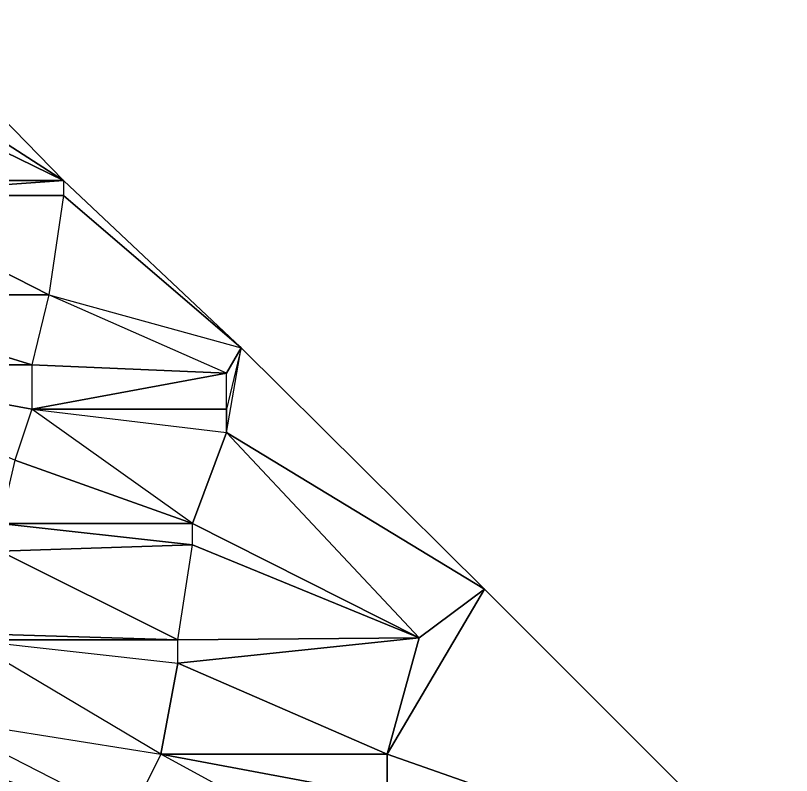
# Model space of a CAD drawing. Header units: metres. Extents: x 121.06818 to 121.07159, y 3.17836 to 3.18313.
# Drawn here: x 121.0701903 to 121.070557, y 3.182204 to 3.182563 of the extents above; entities that cross this region are included whole.
import ezdxf

# ---------------------------------------------------------------- set-up
doc = ezdxf.new("R2010")
doc.units = ezdxf.units.M

msp = doc.modelspace()

# ---------------------------------------------------------------- linework, layer by layer
at = {"layer": 'DELAUNEY19149', "color": 252}
msp.add_3dface([(121.070366, 3.182194, 0.01023), (121.070358, 3.18216, 0.01023), (121.070259, 3.182214, 0.01022)], dxfattribs=at)
at = {"layer": 'DELAUNEY19166', "color": 252}
msp.add_3dface([(121.070557, 3.182147, 0.01024), (121.070366, 3.182194, 0.01023), (121.070366, 3.182214, 0.01023)], dxfattribs=at)
at = {"layer": 'DELAUNEY19170', "color": 252}
msp.add_3dface([(121.070137, 3.182191, 0.01021), (121.070244, 3.182184, 0.01022), (121.070145, 3.182214, 0.01021)], dxfattribs=at)
at = {"layer": 'DELAUNEY19175', "color": 252}
msp.add_3dface([(121.070259, 3.182214, 0.01022), (121.070244, 3.182184, 0.01022), (121.070358, 3.18216, 0.01023)], dxfattribs=at)
at = {"layer": 'DELAUNEY19176', "color": 252}
msp.add_3dface([(121.070259, 3.182214, 0.01022), (121.070244, 3.182184, 0.01022), (121.070152, 3.182231, 0.01021)], dxfattribs=at)
at = {"layer": 'DELAUNEY19183', "color": 252}
msp.add_3dface([(121.070145, 3.182214, 0.01021), (121.070244, 3.182184, 0.01022), (121.070152, 3.182231, 0.01021)], dxfattribs=at)
at = {"layer": 'DELAUNEY19189', "color": 252}
msp.add_3dface([(121.070366, 3.182194, 0.01023), (121.070259, 3.182214, 0.01022), (121.070366, 3.182214, 0.01023)], dxfattribs=at)
at = {"layer": 'DELAUNEY19203', "color": 252}
msp.add_3dface([(121.070557, 3.182147, 0.01024), (121.070366, 3.182214, 0.01023), (121.070412, 3.182292, 0.01023)], dxfattribs=at)
at = {"layer": 'DELAUNEY19208', "color": 252}
msp.add_3dface([(121.070366, 3.182214, 0.01023), (121.070259, 3.182214, 0.01022), (121.070267, 3.182257, 0.01022)], dxfattribs=at)
at = {"layer": 'DELAUNEY19209', "color": 252}
msp.add_3dface([(121.070412, 3.182292, 0.01023), (121.070366, 3.182214, 0.01023), (121.070381, 3.182269, 0.01023)], dxfattribs=at)
at = {"layer": 'DELAUNEY19230', "color": 252}
msp.add_3dface([(121.070152, 3.182231, 0.01021), (121.070259, 3.182214, 0.01022), (121.070168, 3.182268, 0.01021)], dxfattribs=at)
at = {"layer": 'DELAUNEY19231', "color": 252}
msp.add_3dface([(121.070381, 3.182269, 0.01023), (121.070366, 3.182214, 0.01023), (121.070267, 3.182257, 0.01022)], dxfattribs=at)
at = {"layer": 'DELAUNEY19234', "color": 252}
msp.add_3dface([(121.070412, 3.182292, 0.01023), (121.070381, 3.182269, 0.01023), (121.07029, 3.182366, 0.01022)], dxfattribs=at)
at = {"layer": 'DELAUNEY19240', "color": 252}
msp.add_3dface([(121.070267, 3.182257, 0.01022), (121.070259, 3.182214, 0.01022), (121.070168, 3.182268, 0.01021)], dxfattribs=at)
at = {"layer": 'DELAUNEY19257', "color": 252}
msp.add_3dface([(121.070168, 3.182268, 0.01021), (121.070267, 3.182257, 0.01022), (121.070267, 3.182268, 0.01022)], dxfattribs=at)
at = {"layer": 'DELAUNEY19272', "color": 252}
msp.add_3dface([(121.070381, 3.182269, 0.01023), (121.070267, 3.182257, 0.01022), (121.070267, 3.182268, 0.01022)], dxfattribs=at)
at = {"layer": 'DELAUNEY19283', "color": 252}
msp.add_3dface([(121.070168, 3.182268, 0.01021), (121.070267, 3.182268, 0.01022), (121.070168, 3.182271, 0.01021)], dxfattribs=at)
at = {"layer": 'DELAUNEY19286', "color": 252}
msp.add_3dface([(121.070381, 3.182269, 0.01023), (121.070267, 3.182268, 0.01022), (121.070274, 3.182313, 0.01022)], dxfattribs=at)
at = {"layer": 'DELAUNEY19301', "color": 252}
msp.add_3dface([(121.070168, 3.182271, 0.01021), (121.070267, 3.182268, 0.01022), (121.070183, 3.18231, 0.01021)], dxfattribs=at)
at = {"layer": 'DELAUNEY19309', "color": 252}
msp.add_3dface([(121.070183, 3.18231, 0.01021), (121.070267, 3.182268, 0.01022), (121.070274, 3.182313, 0.01022)], dxfattribs=at)
at = {"layer": 'DELAUNEY19315', "color": 252}
msp.add_3dface([(121.070381, 3.182269, 0.01023), (121.070274, 3.182313, 0.01022), (121.070274, 3.182323, 0.01022)], dxfattribs=at)
at = {"layer": 'DELAUNEY19327', "color": 252}
msp.add_3dface([(121.070183, 3.18231, 0.01021), (121.070274, 3.182313, 0.01022), (121.070183, 3.182323, 0.01021)], dxfattribs=at)
at = {"layer": 'DELAUNEY19351', "color": 252}
msp.add_3dface([(121.070183, 3.182323, 0.01021), (121.070274, 3.182313, 0.01022), (121.070274, 3.182323, 0.01022)], dxfattribs=at)
at = {"layer": 'DELAUNEY19352', "color": 252}
msp.add_3dface([(121.070183, 3.182323, 0.01021), (121.070274, 3.182323, 0.01022), (121.07019, 3.182353, 0.01021)], dxfattribs=at)
at = {"layer": 'DELAUNEY19353', "color": 252}
msp.add_3dface([(121.070381, 3.182269, 0.01023), (121.070274, 3.182323, 0.01022), (121.07029, 3.182366, 0.01022)], dxfattribs=at)
at = {"layer": 'DELAUNEY19358', "color": 252}
msp.add_3dface([(121.07029, 3.182366, 0.01022), (121.070274, 3.182323, 0.01022), (121.070198, 3.182377, 0.01021)], dxfattribs=at)
at = {"layer": 'DELAUNEY19365', "color": 252}
msp.add_3dface([(121.07019, 3.182353, 0.01021), (121.070274, 3.182323, 0.01022), (121.070198, 3.182377, 0.01021)], dxfattribs=at)
at = {"layer": 'DELAUNEY19378', "color": 252}
msp.add_3dface([(121.070412, 3.182292, 0.01023), (121.07029, 3.182366, 0.01022), (121.070297, 3.182406, 0.01022)], dxfattribs=at)
at = {"layer": 'DELAUNEY19395', "color": 252}
msp.add_3dface([(121.070198, 3.182377, 0.01021), (121.07019, 3.182353, 0.01021), (121.070084, 3.182398, 0.0102)], dxfattribs=at)
at = {"layer": 'DELAUNEY19405', "color": 252}
msp.add_3dface([(121.070198, 3.182377, 0.01021), (121.07029, 3.182366, 0.01022), (121.07029, 3.182377, 0.01022)], dxfattribs=at)
at = {"layer": 'DELAUNEY19420', "color": 252}
msp.add_3dface([(121.070198, 3.182377, 0.01021), (121.07029, 3.182377, 0.01022), (121.07029, 3.182394, 0.01022)], dxfattribs=at)
at = {"layer": 'DELAUNEY19421', "color": 252}
msp.add_3dface([(121.07029, 3.182377, 0.01022), (121.07029, 3.182366, 0.01022), (121.070297, 3.182406, 0.01022)], dxfattribs=at)
at = {"layer": 'DELAUNEY19422', "color": 252}
msp.add_3dface([(121.070297, 3.182406, 0.01022), (121.07029, 3.182377, 0.01022), (121.07029, 3.182394, 0.01022)], dxfattribs=at)
at = {"layer": 'DELAUNEY19440', "color": 252}
msp.add_3dface([(121.070198, 3.182377, 0.01021), (121.070084, 3.182398, 0.0102), (121.070198, 3.182398, 0.01021)], dxfattribs=at)
at = {"layer": 'DELAUNEY19444', "color": 252}
msp.add_3dface([(121.070198, 3.182377, 0.01021), (121.07029, 3.182394, 0.01022), (121.070198, 3.182398, 0.01021)], dxfattribs=at)
at = {"layer": 'DELAUNEY19447', "color": 252}
msp.add_3dface([(121.070198, 3.182398, 0.01021), (121.070084, 3.182398, 0.0102), (121.070091, 3.182431, 0.0102)], dxfattribs=at)
at = {"layer": 'DELAUNEY19448', "color": 252}
msp.add_3dface([(121.070297, 3.182406, 0.01022), (121.07029, 3.182394, 0.01022), (121.070206, 3.182431, 0.01021)], dxfattribs=at)
at = {"layer": 'DELAUNEY19450', "color": 252}
msp.add_3dface([(121.070198, 3.182398, 0.01021), (121.07029, 3.182394, 0.01022), (121.070206, 3.182431, 0.01021)], dxfattribs=at)
at = {"layer": 'DELAUNEY19463', "color": 252}
msp.add_3dface([(121.070198, 3.182398, 0.01021), (121.070091, 3.182431, 0.0102), (121.070206, 3.182431, 0.01021)], dxfattribs=at)
at = {"layer": 'DELAUNEY19493', "color": 252}
msp.add_3dface([(121.070206, 3.182431, 0.01021), (121.070091, 3.182431, 0.0102), (121.070114, 3.182478, 0.0102)], dxfattribs=at)
at = {"layer": 'DELAUNEY19494', "color": 252}
msp.add_3dface([(121.070206, 3.182431, 0.01021), (121.070297, 3.182406, 0.01022), (121.070213, 3.182478, 0.01021)], dxfattribs=at)
at = {"layer": 'DELAUNEY19502', "color": 252}
msp.add_3dface([(121.070206, 3.182431, 0.01021), (121.070114, 3.182478, 0.0102), (121.070213, 3.182478, 0.01021)], dxfattribs=at)
at = {"layer": 'DELAUNEY19529', "color": 252}
msp.add_3dface([(121.070213, 3.182478, 0.01021), (121.070297, 3.182406, 0.01022), (121.070213, 3.182485, 0.01021)], dxfattribs=at)
at = {"layer": 'DELAUNEY19539', "color": 252}
msp.add_3dface([(121.070213, 3.182478, 0.01021), (121.070114, 3.182478, 0.0102), (121.070213, 3.182485, 0.01021)], dxfattribs=at)
at = {"layer": 'DELAUNEY19556', "color": 252}
msp.add_3dface([(121.070213, 3.182485, 0.01021), (121.070114, 3.182478, 0.0102), (121.070114, 3.182485, 0.0102)], dxfattribs=at)
at = {"layer": 'DELAUNEY19565', "color": 252}
msp.add_3dface([(121.070213, 3.182485, 0.01021), (121.070114, 3.182485, 0.0102), (121.070129, 3.182526, 0.0102)], dxfattribs=at)
at = {"layer": 'DELAUNEY19566', "color": 252}
msp.add_3dface([(121.070213, 3.182485, 0.01021), (121.070114, 3.182485, 0.0102), (121.070129, 3.182539, 0.0102)], dxfattribs=at)
at = {"layer": 'DELAUNEY19577', "color": 252}
msp.add_3dface([(121.070213, 3.182485, 0.01021), (121.070129, 3.182526, 0.0102), (121.070129, 3.182539, 0.0102)], dxfattribs=at)
at = {"layer": 'DELAUNEY19620', "color": 252}
msp.add_3dface([(121.070213, 3.182485, 0.01021), (121.070129, 3.182539, 0.0102), (121.070137, 3.182563, 0.0102)], dxfattribs=at)

doc.saveas('drawing.dxf')
